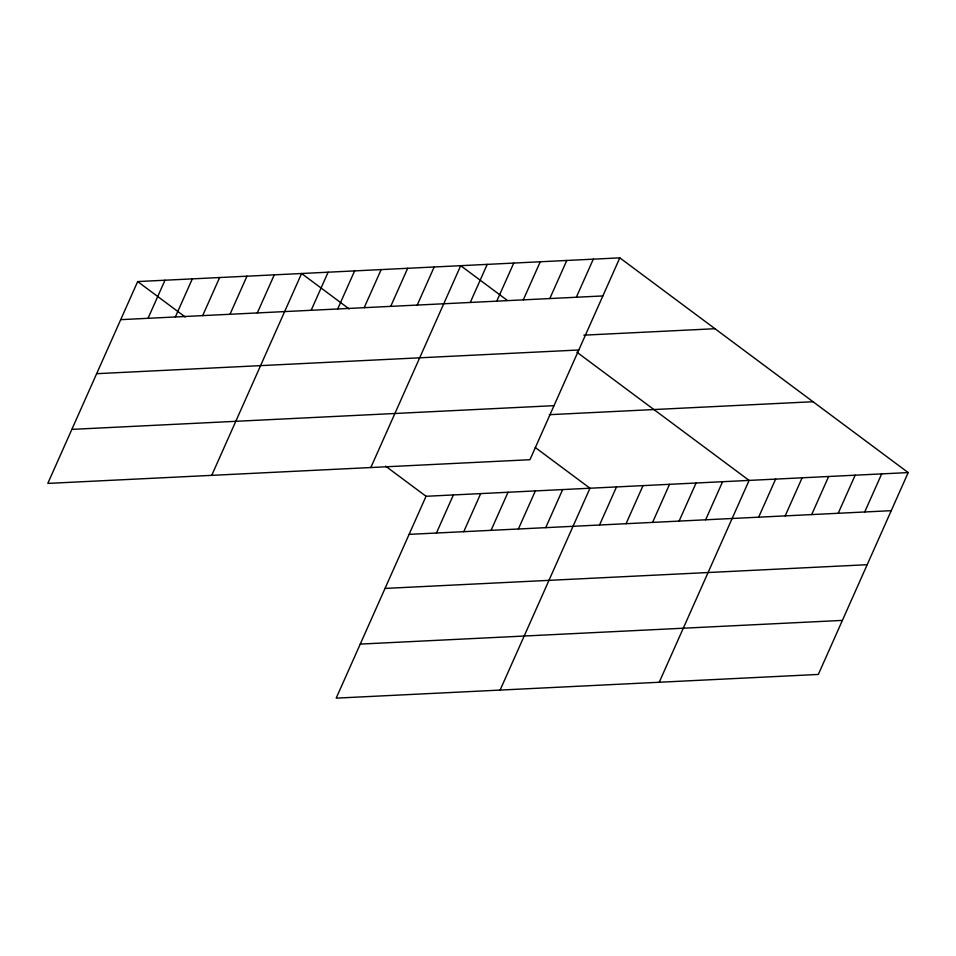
<?xml version="1.0" encoding="UTF-8"?>
<svg xmlns="http://www.w3.org/2000/svg" width="956" height="956" viewBox="0 0 956 956"><rect width="100%" height="100%" fill="white"/><g stroke="black" fill="none" stroke-linecap="round" stroke-linejoin="round"><path stroke-width="1.43" d="M619.811 257.857L137.664 281.566L47.8 483.413L529.947 459.716L619.811 257.857L908.2 472.587L818.336 674.434L336.189 698.143L426.053 496.284L908.2 472.587M148.037 318.3L164.994 280.216M175.354 316.962L192.311 278.877M202.684 315.611L219.629 277.539M230.002 314.273L246.959 276.188M257.319 312.935L274.276 274.85M211.73 475.359L301.594 273.5L349.179 308.931M311.166 310.282L328.111 272.197M337.683 308.979L354.628 270.895M364.2 307.677L381.157 269.592M390.717 306.374L407.674 268.289M417.234 305.072L434.191 266.987M370.832 467.532L460.708 265.684L507.098 300.232M470.268 302.466L487.225 264.382M496.785 301.164L513.742 263.079M523.302 299.849L540.26 261.777M436.426 533.03L453.383 494.945M549.82 298.547L566.777 260.474M463.744 531.679L480.701 493.607M576.337 297.244L593.294 259.16M491.061 530.341L508.018 492.256M518.391 529.003L535.348 490.918M545.709 527.652L562.666 489.58M500.119 690.077L589.983 488.229L535.264 447.492M599.543 525.011L616.5 486.927M626.061 523.709L643.018 485.624M652.59 522.406L669.535 484.322M679.107 521.104L696.052 483.019M705.624 519.789L722.581 481.716M659.222 682.261L749.098 480.414L576.886 352.19M758.658 517.184L775.615 479.099M785.175 515.881L802.132 477.797M811.692 514.579L828.649 476.494M838.209 513.276L855.166 475.192M864.726 511.974L881.683 473.889M120.719 319.651L602.854 295.942M583.865 335.162L714.98 328.721M96.652 373.688L578.798 349.992M71.867 429.375L554.002 405.667M549.33 414.689L813.03 401.723M409.096 534.368L891.243 510.671M385.041 588.418L867.188 564.709M360.245 644.093L842.391 620.396M137.664 281.566L185.249 316.998M385.615 466.17L426.053 496.284"/></g></svg>
